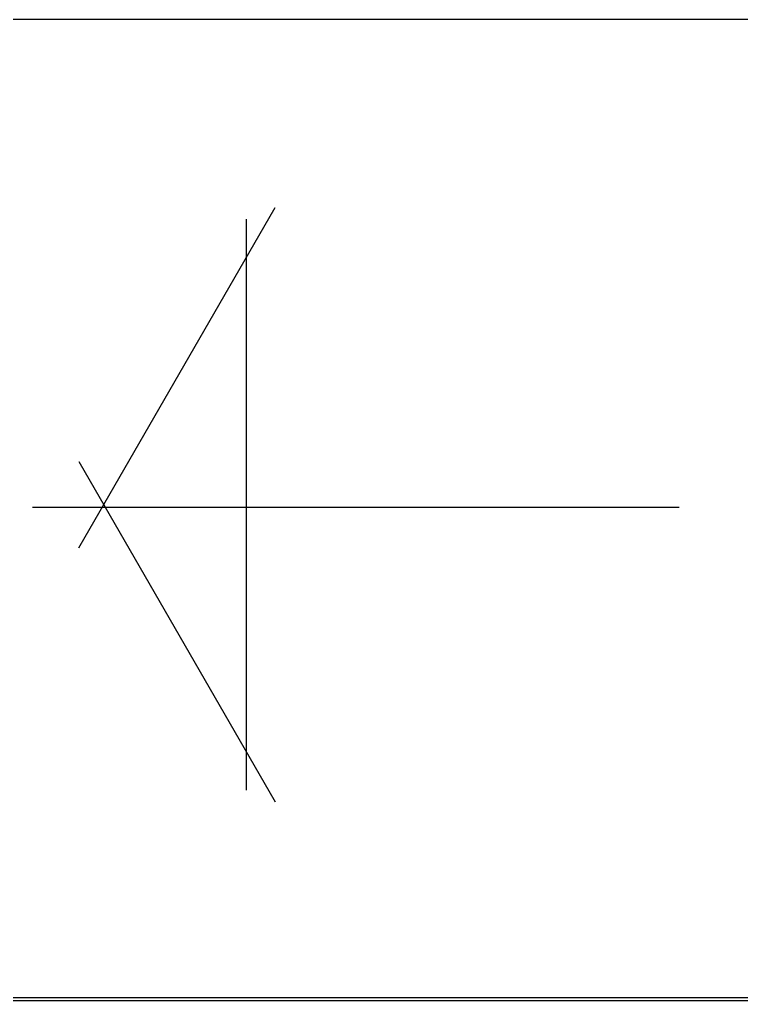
# Model space of a CAD drawing. Header units: metres. Extents: x -22 to 564, y 0 to 143.
# Drawn here: x 245.0678 to 245.1928, y 46.303 to 46.473 of the extents above; entities that cross this region are included whole.
import ezdxf

# ---------------------------------------------------------------- set-up
doc = ezdxf.new("R2010")
doc.units = ezdxf.units.M
doc.layers.add('XREF 2N NEURO-ONCOLOGIA$0$Mobiliario Fijo', color=40, linetype='Continuous')
doc.layers.add('XREF 2N NEURO-ONCOLOGIA$0$MUROS', color=3, linetype='Continuous')

# ---------------------------------------------------------------- blocks, each defined once
blk = doc.blocks.new('XREF 2N NEURO-ONCOLOGIA$0$AQG 01$0$BOL RX-TLAH-1N$0$Coladera')
for p, q in [((83.11686, 30.70522), (83.15086, 30.76422)), ((83.14586, 30.66322), (83.14586, 30.76222)), ((83.11686, 30.72022), (83.15086, 30.66122)), ((83.22086, 30.71322), (83.10886, 30.71322))]:
    blk.add_line(p, q)
blk = doc.blocks.new('XREF 2N NEURO-ONCOLOGIA')
at = {"layer": 'XREF 2N NEURO-ONCOLOGIA$0$Mobiliario Fijo', "elevation": 0}
blk.add_lwpolyline([(12.85192, 1.53765), (13.02191, 1.53764), (13.02191, 2.53764), (12.85191, 2.53765)], close=True, dxfattribs=at)
at = {"layer": 'XREF 2N NEURO-ONCOLOGIA$0$MUROS'}
blk.add_line((12.85234, -1.31236), (12.85234, 2.53764), dxfattribs=at)
at = {"layer": 'XREF 2N NEURO-ONCOLOGIA$0$Mobiliario Fijo', "xscale": -1, "rotation": 90}
blk.add_blockref('XREF 2N NEURO-ONCOLOGIA$0$AQG 01$0$BOL RX-TLAH-1N$0$Coladera', (43.65057, 85.08009, 0), dxfattribs=at)

msp = doc.modelspace()

# ---------------------------------------------------------------- block references
at = {"rotation": 90}
msp.add_blockref('XREF 2N NEURO-ONCOLOGIA', (247.04125, 33.45112), dxfattribs=at)

doc.saveas('drawing.dxf')
